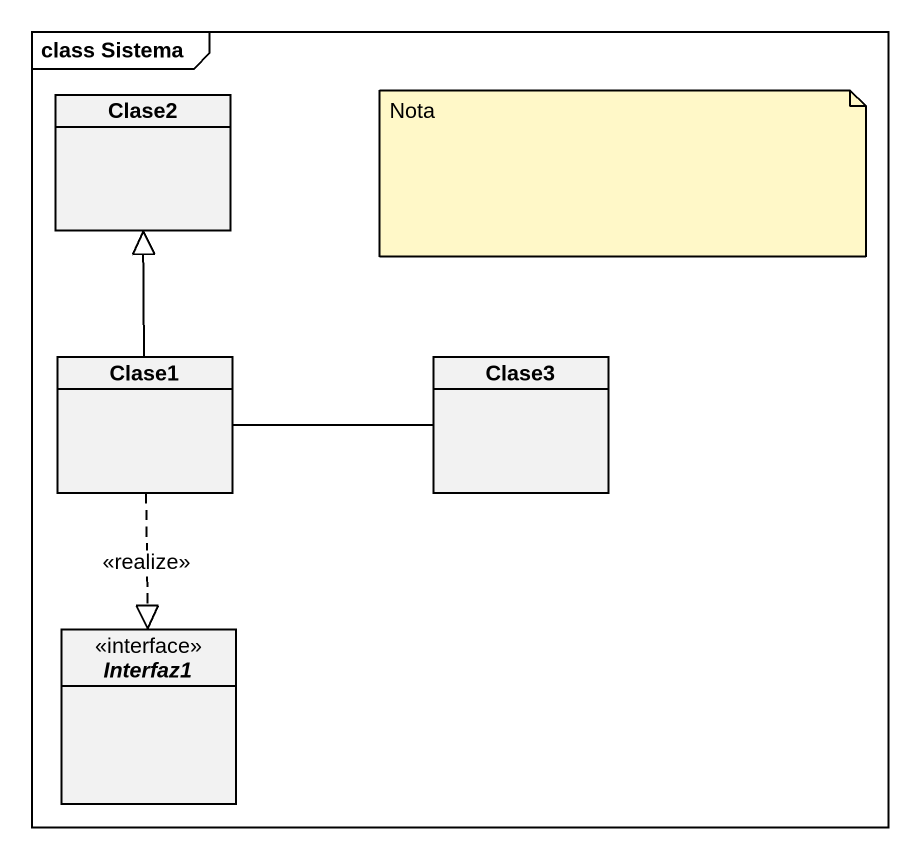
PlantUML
@startuml
mainframe class Sistema
hide circle
hide empty members
class Clase2
class Clase1
class Clase3
interface Interfaz1 <<interface>>
Clase1 -up-|> Clase2
Clase1 -right- Clase3
Clase1 ..|> Interfaz1 : <<realize>>
note as N1
  Nota
end note
@enduml
